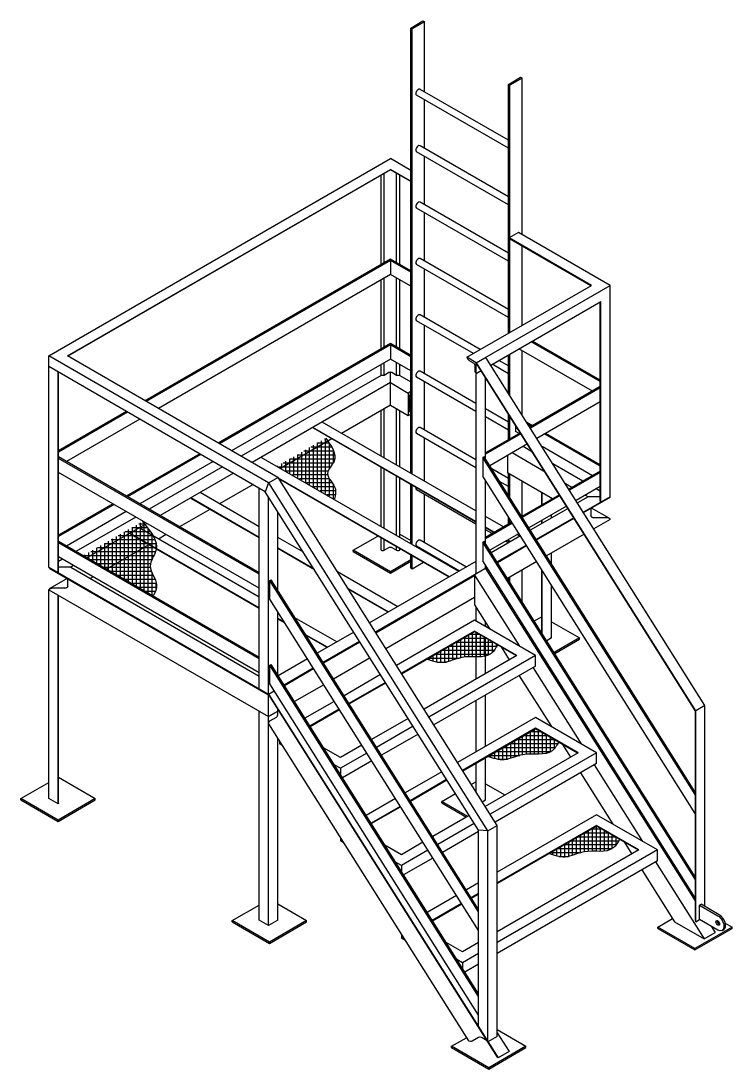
# Model space of a CAD drawing. Header units: millimetres. Extents: x 19346 to 58600, y -38600 to -1302.
# Drawn here: x 24449 to 26158, y -35406 to -32889 of the extents above; entities that cross this region are included whole.
import ezdxf

# ---------------------------------------------------------------- set-up
doc = ezdxf.new("R2010")
doc.units = ezdxf.units.MM
for name, color, linetype in [('M-ESCALERA EXISTENTE', 8, 'CONTINUOUS'), ('M-ESCALON', 2, 'CONTINUOUS'), ('M-ESTRUCTURA', 4, 'CONTINUOUS'), ('M-MALLA', 8, 'CONTINUOUS'), ('M-PLATINA', 1, 'CONTINUOUS')]:
    doc.layers.add(name, color=color, linetype=linetype)

msp = doc.modelspace()

# ---------------------------------------------------------------- hatches: boundary and pattern name
at = {"layer": 'M-MALLA'}
h = msp.add_hatch(dxfattribs=at)
h.set_pattern_fill('ANSI37', color=256, scale=3, angle=45)
h.set_pattern_definition([(90, (-984.35, -30016.25), (-9.525, 0), []), (180, (-984.35, -30016.25), (-9e-16, -9.525), [])])
edge = h.paths.add_edge_path()
edge.add_spline(control_points=[(25181.7, -33891), (25195.2, -33909.8), (25216.3, -33939.2), (25172.5, -33978.1), (25210.2, -34006.3), (25204.2, -34028.5), (25202.1, -34036.5)], knot_values=[0, 0, 0, 0, 58.772955, 91.694158, 133.55225, 157.271455, 157.271455, 157.271455, 157.271455], degree=3, periodic=0)
edge.add_line((25202.1, -34036.5), (25065.9, -33957.9))
edge.add_line((25065.9, -33957.9), (25181.7, -33891))
h = msp.add_hatch(dxfattribs=at)
h.set_pattern_fill('ANSI37', color=256, scale=3, angle=45)
h.set_pattern_definition([(90, (-562.385, -30086.367), (-9.525, 0), []), (180, (-562.385, -30086.367), (-9e-16, -9.525), [])])
edge = h.paths.add_edge_path()
edge.add_spline(control_points=[(24740.9, -34091.3), (24760.3, -34114.1), (24789.7, -34148.8), (24747.5, -34201.3), (24781.5, -34235.4), (24772.3, -34262.4), (24766.2, -34269.1), (24765.5, -34269.8)], knot_values=[0, 0, 0, 0, 76.620477, 116.539292, 165.208714, 189.692646, 192.537272, 192.537272, 192.537272, 192.537272], degree=3, periodic=0)
edge.add_line((24765.5, -34269.8), (24598.7, -34173.5))
edge.add_line((24598.7, -34173.5), (24740.9, -34091.3))
h = msp.add_hatch(dxfattribs=at)
h.set_pattern_fill('ANSI37', color=256, scale=3, angle=45)
h.set_pattern_definition([(90, (293.098, -29532.953), (-9.525, 0), []), (180, (293.098, -29532.953), (-9e-16, -9.525), [])])
edge = h.paths.add_edge_path()
edge.add_line((25539, -34355.4), (25594.5, -34387.5))
edge.add_spline(control_points=[(25594.5, -34387.5), (25589.9, -34395.4), (25572.4, -34424.7), (25513.9, -34407.7), (25466, -34436.2), (25437.5, -34426.2), (25424.3, -34421.6)], knot_values=[0.975363, 0.975363, 0.975363, 0.975363, 26.935522, 98.141249, 144.958834, 184.757423, 184.757423, 184.757423, 184.757423], degree=3, periodic=0)
edge.add_line((25424.3, -34421.6), (25539, -34355.4))
h = msp.add_hatch(dxfattribs=at)
h.set_pattern_fill('ANSI37', color=256, scale=3, angle=45)
h.set_pattern_definition([(90, (146.549, -29766.476), (-9.525, 0), []), (180, (146.549, -29766.476), (-9e-16, -9.525), [])])
edge = h.paths.add_edge_path()
edge.add_line((25685.6, -34588.9), (25741.1, -34621))
edge.add_spline(control_points=[(25741.1, -34621), (25736.5, -34628.9), (25718.9, -34658.3), (25660.4, -34641.2), (25612.6, -34669.8), (25584, -34659.8), (25570.9, -34655.2)], knot_values=[0.975363, 0.975363, 0.975363, 0.975363, 26.935522, 98.141249, 144.958834, 184.757423, 184.757423, 184.757423, 184.757423], degree=3, periodic=0)
edge.add_line((25570.9, -34655.2), (25685.6, -34588.9))
h = msp.add_hatch(dxfattribs=at)
h.set_pattern_fill('ANSI37', color=256, scale=3, angle=45)
h.set_pattern_definition([(90, (0, -30000), (-9.525, 0), []), (180, (0, -30000), (-9e-16, -9.525), [])])
edge = h.paths.add_edge_path()
edge.add_line((25832.1, -34822.5), (25887.6, -34854.5))
edge.add_spline(control_points=[(25887.6, -34854.5), (25883, -34862.4), (25865.5, -34891.8), (25807, -34874.8), (25759.1, -34903.3), (25730.6, -34893.3), (25717.4, -34888.7)], knot_values=[0.975363, 0.975363, 0.975363, 0.975363, 26.935522, 98.141249, 144.958834, 184.757423, 184.757423, 184.757423, 184.757423], degree=3, periodic=0)
edge.add_line((25717.4, -34888.7), (25832.1, -34822.5))

# ---------------------------------------------------------------- linework, layer by layer
at = {"layer": 'M-ESCALERA EXISTENTE', "extrusion": (-5.55112e-17, 0.816497, 0.57735)}
for p, q in [((25385.7, -32905.9), (25415, -32889)), ((25418.5, -32891), (25389.2, -32907.9)), ((25415, -32889), (25418.5, -32891)), ((25418.5, -33059.2), (25418.5, -32891)), ((25385.7, -33975.5), (25385.7, -32905.9)), ((25389.2, -32907.9), (25385.7, -32905.9)), ((25389.2, -33977.5), (25389.2, -32907.9)), ((25620.2, -33041.3), (25649.5, -33024.3)), ((25653, -33026.4), (25623.7, -33043.3)), ((25649.5, -33024.3), (25653, -33026.4)), ((25653, -33402.1), (25653, -33026.4)), ((25620.2, -33639.4), (25620.2, -33041.3)), ((25623.7, -33043.3), (25620.2, -33041.3)), ((25623.7, -33408.9), (25623.7, -33043.3)), ((25620.2, -33194.8), (25399.7, -33067.5)), ((25620.2, -33175.6), (25408, -33053.2)), ((25418.5, -33194.6), (25418.5, -33078.4)), ((25620.2, -33311), (25408, -33188.5)), ((25620.2, -33330.2), (25399.7, -33202.9)), ((25418.5, -33330), (25418.5, -33213.7)), ((25620.2, -33446.4), (25408, -33323.9)), ((25620.2, -33465.5), (25399.7, -33338.3)), ((25418.5, -33465.4), (25418.5, -33349.1)), ((25623.7, -33637.3), (25623.7, -33412.2)), ((25653, -33620.4), (25653, -33429.1)), ((25620.2, -33600.9), (25399.7, -33473.6)), ((25620.2, -33581.8), (25408, -33459.3)), ((25418.5, -33600.7), (25418.5, -33484.5)), ((25552.8, -33678.3), (25408, -33594.7)), ((25536.2, -33687.8), (25399.7, -33609)), ((25418.5, -33736.1), (25418.5, -33619.9)), ((25653, -33834.9), (25653, -33680.4)), ((25620.2, -33717.2), (25597.5, -33704.1)), ((25620.2, -33782.8), (25620.2, -33691)), ((25623.7, -33788.4), (25623.7, -33688.9)), ((25542, -33807.4), (25408, -33730)), ((25620.2, -33736.3), (25580.9, -33713.6)), ((25542, -33826.6), (25399.7, -33744.4)), ((25418.5, -33871.5), (25418.5, -33755.3)), ((25620.2, -33852.5), (25565.4, -33820.9)), ((25620.2, -33871.7), (25565.4, -33840.1)), ((25620.2, -33894.5), (25620.2, -33832.1)), ((25623.7, -33892.5), (25623.7, -33837.7)), ((25542, -33961.9), (25399.7, -33879.8)), ((25542, -33942.8), (25408, -33865.4)), ((25418.5, -33994.4), (25418.5, -33890.6)), ((25620.2, -33987.9), (25580.2, -33964.9)), ((25620.2, -34028.2), (25620.2, -33975.5)), ((25623.7, -34033.8), (25623.7, -33977.5)), ((25385.7, -34144.7), (25385.7, -34002.4)), ((25389.2, -34146.7), (25389.2, -34004.5)), ((25620.2, -34007.1), (25599.2, -33994.9)), ((25653, -34078.6), (25653, -33994.4)), ((25542, -34097.3), (25399.7, -34015.1)), ((25418.5, -34142.2), (25418.5, -34026)), ((25620.2, -34097.6), (25620.2, -34079.2)), ((25623.7, -34095.6), (25623.7, -34084.8)), ((25581.3, -34120), (25565.4, -34110.8)), ((25502.9, -34210.1), (25399.7, -34150.5)), ((25519.5, -34200.5), (25408, -34136.2)), ((25385.7, -34202.5), (25385.7, -34171.7)), ((25389.2, -34204.5), (25389.2, -34173.7)), ((25418.5, -34163.6), (25418.5, -34161.4)), ((25385.7, -34202.5), (25389.2, -34204.5)), ((25389.2, -34204.5), (25415.9, -34189.1))]:
    msp.add_line(p, q, dxfattribs=at)
at = {"layer": 'M-ESCALERA EXISTENTE'}
for centre, major_axis, start_param, end_param in [((25403.9, -33060.3), (4.15, 7.18), 0, 3.141593), ((25403.9, -33195.7), (4.15, 7.18), 0, 3.141593), ((25403.9, -33331.1), (4.15, 7.18), 0, 3.141593), ((25403.9, -33466.5), (4.15, 7.18), 0, 3.141593), ((25403.9, -33601.8), (4.15, 7.18), 0, 3.141593), ((25403.9, -33737.2), (4.15, 7.18), 0, 3.141593), ((25403.9, -33872.6), (4.15, 7.18), 0, 3.141593), ((25403.9, -34008), (-4.15, -7.18), -1.024942, 0), ((25403.9, -34143.3), (4.15, 7.18), 0, 3.141593)]:
    msp.add_ellipse(centre, major_axis=major_axis, ratio=0.57735, start_param=start_param, end_param=end_param, dxfattribs=at)
at = {"layer": 'M-ESCALON', "extrusion": (-5.55112e-17, 0.816497, 0.57735)}
for p, q in [((25539, -34328.4), (25351.2, -34436.9)), ((25685.6, -34413), (25539, -34328.4)), ((25539, -34354.2), (25363.1, -34455.8)), ((25363.7, -34456.7), (25539, -34355.4)), ((25640.9, -34413), (25539, -34354.2)), ((25639.9, -34413.6), (25539, -34355.4)), ((25640.9, -34413), (25417.5, -34542.1)), ((25685.6, -34413), (25429.4, -34561)), ((25685.6, -34438.8), (25685.6, -34413)), ((25313, -34458.9), (25225.3, -34509.6)), ((25685.6, -34438.8), (25441.3, -34579.9)), ((25324.9, -34477.8), (25237.2, -34528.5)), ((25237.8, -34529.3), (25325.5, -34478.7)), ((25201.8, -34523.2), (25131.5, -34563.7)), ((25213.7, -34542.1), (25143.4, -34582.6)), ((25144, -34583.5), (25214.2, -34542.9)), ((25685.6, -34562), (25498.2, -34670.2)), ((25832.1, -34646.6), (25685.6, -34562)), ((25379.3, -34564.1), (25291.6, -34614.7)), ((25391.2, -34583), (25303.5, -34633.6)), ((25403.1, -34601.9), (25315.4, -34652.6)), ((25685.6, -34587.7), (25510.1, -34689.1)), ((25510.6, -34690), (25685.6, -34588.9)), ((25685.6, -34587.7), (25685.6, -34588.9)), ((25787.5, -34646.6), (25685.6, -34587.7)), ((25786.4, -34647.2), (25685.6, -34588.9)), ((25070.1, -34619.3), (25070.1, -34625)), ((25075.7, -34628.2), (25070.1, -34625)), ((25216.6, -34658), (25176.2, -34634.7)), ((25268, -34628.3), (25216.6, -34658)), ((25279.9, -34647.2), (25216.6, -34683.8)), ((25787.5, -34646.6), (25564.4, -34775.3)), ((25832.1, -34646.6), (25576.3, -34794.3)), ((25832.1, -34672.4), (25832.1, -34646.6)), ((25216.6, -34683.8), (25201.7, -34675.2)), ((25216.6, -34683.8), (25216.6, -34698.8)), ((25291.8, -34666.2), (25221.6, -34706.7)), ((25832.1, -34672.4), (25588.2, -34813.2)), ((25460, -34692.2), (25372.3, -34742.8)), ((25471.9, -34711.1), (25384.2, -34761.8)), ((25384.7, -34762.6), (25472.5, -34712)), ((25348.7, -34756.4), (25278.5, -34797)), ((25360.6, -34775.4), (25290.4, -34815.9)), ((25290.9, -34816.8), (25361.2, -34776.2)), ((25526.2, -34797.4), (25438.5, -34848)), ((25832.1, -34795.5), (25593.2, -34933.4)), ((25978.7, -34880.1), (25832.1, -34795.5)), ((25538.2, -34816.3), (25450.4, -34866.9)), ((25548.6, -34836.1), (25462.3, -34885.8)), ((25832.1, -34821.3), (25593.2, -34959.2)), ((25593.2, -34960.4), (25832.1, -34822.5)), ((25832.1, -34821.3), (25832.1, -34822.5)), ((25934, -34880.1), (25832.1, -34821.3)), ((25933, -34880.7), (25832.1, -34822.5)), ((25216.6, -34851.5), (25216.6, -34858.5)), ((25223.6, -34862.5), (25216.6, -34858.5)), ((25415, -34861.6), (25363.2, -34891.5)), ((25363.2, -34891.5), (25323.6, -34868.7)), ((25426.9, -34880.5), (25363.2, -34917.3)), ((25934, -34880.1), (25593.2, -35076.8)), ((25978.7, -34880.1), (25593.2, -35102.6)), ((25978.7, -34905.9), (25978.7, -34880.1)), ((25363.2, -34917.3), (25349.2, -34909.2)), ((25438.8, -34899.4), (25368.5, -34940)), ((25978.7, -34905.9), (25593.2, -35128.4)), ((25363.2, -34917.3), (25363.2, -34931.5)), ((25495.7, -34989.7), (25425.4, -35030.3)), ((25507.6, -35008.6), (25437.3, -35049.2)), ((25437.9, -35050.1), (25508.1, -35009.5)), ((25363.2, -35083.6), (25363.2, -35092)), ((25371.5, -35096.8), (25363.2, -35092)), ((25509.7, -35125), (25471, -35102.7)), ((25548.6, -35102.6), (25509.7, -35125)), ((25548.6, -35128.4), (25509.7, -35150.8)), ((25509.7, -35150.8), (25496.6, -35143.2)), ((25509.7, -35150.8), (25509.7, -35164.1)), ((25548.6, -35154.2), (25515.5, -35173.3))]:
    msp.add_line(p, q, dxfattribs=at)
at = {"layer": 'M-ESTRUCTURA', "extrusion": (-5.55112e-17, 0.816497, 0.57735)}
for p, q in [((24516.1, -33693.4), (25336.8, -33219.6)), ((25385.7, -33247.8), (25336.8, -33219.6)), ((24560.8, -33693.4), (25336.8, -33245.4)), ((25336.8, -33246.6), (24561.8, -33694)), ((25383.9, -33272.6), (25336.8, -33245.4)), ((25385.7, -33274.8), (25336.8, -33246.6)), ((25314.5, -33473.7), (25314.5, -33259.5)), ((25322, -33469.4), (25322, -33255.1)), ((25351.6, -33469.4), (25351.6, -33255.1)), ((25359.1, -33473.7), (25359.1, -33259.5)), ((25385.7, -33271.5), (25383.9, -33272.6)), ((25644.2, -33397.1), (25621.9, -33410)), ((25864.4, -33524.2), (25644.2, -33397.1)), ((25819.7, -33524.2), (25621.9, -33410)), ((25818.7, -33524.8), (25623.2, -33411.9)), ((25336.8, -33460.8), (24747.4, -33801.1)), ((25336.8, -33464), (24750.2, -33802.7)), ((25385.7, -33489.1), (25336.8, -33460.8)), ((25336.8, -33464), (25336.8, -33497.9)), ((25385.7, -33492.3), (25336.8, -33464)), ((25336.8, -33497.9), (24779.5, -33819.7)), ((25385.7, -33526.1), (25336.8, -33497.9)), ((25314.5, -33676.8), (25314.5, -33510.8)), ((25322, -33672.4), (25322, -33506.5)), ((25351.6, -33672.4), (25351.6, -33506.5)), ((25359.1, -33676.8), (25359.1, -33510.8)), ((25520.7, -33696.8), (25819.7, -33524.2)), ((25543.1, -33709.7), (25864.4, -33524.2)), ((25864.4, -34031.8), (25864.4, -33524.2)), ((25577.8, -33715.4), (25842, -33562.9)), ((25841, -34042.6), (25841, -33563.5)), ((25842, -34044.7), (25842, -33562.9)), ((25336.8, -33663.9), (24923.2, -33902.7)), ((25336.8, -33667.1), (24926, -33904.3)), ((25385.7, -33692.1), (25336.8, -33663.9)), ((25385.7, -33695.3), (25336.8, -33667.1)), ((25336.8, -33667.1), (25336.8, -33701)), ((25822, -33778), (25645.7, -33676.2)), ((25841, -33755.1), (25675, -33659.3)), ((25841, -33751.9), (25677.8, -33657.7)), ((24516.1, -34201.1), (24516.1, -33693.4)), ((25043.7, -33998), (24516.1, -33693.4)), ((25066, -33985.1), (24560.8, -33693.4)), ((25336.8, -33701), (24955.3, -33921.2)), ((25385.7, -33729.2), (25336.8, -33701)), ((25543.1, -33709.7), (25520.7, -33696.8)), ((25524.5, -33703.3), (25535.8, -33709.8)), ((25544, -33710.2), (25566.3, -33697.3)), ((25566.3, -33697.3), (25565.4, -33696.8)), ((26092.6, -34532.8), (25566.3, -33697.3)), ((25036.2, -34019.5), (24516.1, -33719.2)), ((25314.5, -33740.1), (25314.5, -33713.8)), ((25322, -33740.1), (25322, -33709.5)), ((25351.6, -33740.1), (25351.6, -33709.5)), ((25359.1, -33740.1), (25359.1, -33713.8)), ((25539.3, -33715.9), (25539.3, -33729)), ((25543.1, -34217.3), (25543.1, -33709.7)), ((26069.2, -34545), (25543.1, -33709.7)), ((25543.1, -33735.5), (25555, -33728.6)), ((26070.3, -34545.7), (25544, -33710.2)), ((24538.5, -34214), (24538.5, -33732.1)), ((24539.5, -34211.8), (24539.5, -33732.7)), ((25314.5, -33740.1), (24978.1, -33934.3)), ((25333.3, -33733.6), (25322, -33740.1)), ((25336.8, -33811.9), (25336.8, -33732.8)), ((25351.6, -33740.1), (25340.3, -33733.6)), ((25359.1, -33740.1), (25385.7, -33755.5)), ((25542, -33734.4), (25542, -34215.2)), ((25565.4, -33941.3), (25565.4, -33745.1)), ((25336.8, -33757.7), (25004.5, -33949.6)), ((25336.8, -33757.7), (25379.8, -33782.6)), ((25385.7, -33779.2), (25379.8, -33782.6)), ((25841, -33767), (25671.8, -33864.7)), ((25841, -33770.2), (25673.3, -33867.1)), ((25379.8, -33782.6), (25379.8, -33836.7)), ((25383.4, -33826.5), (25383.4, -33788.6)), ((25841, -33804.1), (25688.9, -33891.9)), ((24702.7, -33826.9), (24539.5, -33921.1)), ((24705.5, -33828.5), (24539.5, -33924.4)), ((25336.8, -33811.9), (25219.6, -33879.5)), ((25314.5, -33934.3), (25314.5, -33824.7)), ((25322, -33938.7), (25322, -33820.4)), ((25336.8, -33811.9), (25379.8, -33836.7)), ((25351.6, -33955.8), (25351.6, -33820.4)), ((25359.1, -33960.1), (25359.1, -33824.7)), ((24734.8, -33845.4), (24558.5, -33947.2)), ((25542, -34065.7), (25172.7, -33852.5)), ((25379.8, -33836.7), (25385.7, -33833.3)), ((25678.2, -33861), (25664.4, -33853)), ((25542, -34091.5), (25150.3, -33865.4)), ((25542, -34092.7), (25151.7, -33867.3)), ((25649, -33877.9), (25565.4, -33926.1)), ((25650.5, -33880.2), (25565.4, -33929.4)), ((25637.7, -33859.8), (25637.7, -33874.7)), ((25646.1, -33879.5), (25637.7, -33874.7)), ((25675.4, -33862.6), (25667.6, -33858.1)), ((25841, -33958.2), (25707.5, -33881.2)), ((25841, -33955), (25710.3, -33879.5)), ((25196.2, -33893), (25073, -33964.2)), ((25666.1, -33905), (25575.5, -33957.4)), ((24878.6, -33928.4), (24702.3, -34030.2)), ((24881.4, -33930.1), (24705.1, -34031.8)), ((25708.5, -33972.3), (25629.1, -33926.4)), ((25678.4, -33924.4), (25655.5, -33911.2)), ((25822, -33981.1), (25701.1, -33911.3)), ((25021.4, -34214.5), (24539.5, -33936.2)), ((25021.4, -34217.7), (24539.5, -33939.5)), ((24910.7, -33947), (24734.4, -34048.8)), ((25500.9, -34211.2), (25026.1, -33937.1)), ((25561.9, -33935.7), (25559.1, -33937.3)), ((25559.1, -33937.3), (25559.1, -33982.3)), ((26069.2, -34747.2), (25559.1, -33937.3)), ((26069.2, -34741.1), (25561.9, -33935.7)), ((25617.8, -33932.9), (25617.8, -33974.1)), ((25799.2, -33994.2), (25727.1, -33952.6)), ((25021.4, -34251.5), (24539.5, -33973.3)), ((24933.4, -33960.1), (24757.1, -34061.9)), ((24959.8, -33975.4), (24783.5, -34077.1)), ((25314.5, -34103.6), (25314.5, -33961.3)), ((25322, -34107.9), (25322, -33965.7)), ((25351.6, -34125), (25351.6, -33982.8)), ((26069.2, -34792.1), (25559.1, -33982.3)), ((25725.9, -34036.5), (25617.8, -33974.1)), ((25841, -33970.1), (25765.6, -34013.6)), ((25841, -33973.3), (25767.1, -34016)), ((25006.7, -34002.4), (24926.5, -34048.8)), ((25043.7, -33998), (25036.2, -34019.5)), ((25043.7, -33998), (25066, -33985.1)), ((25044.6, -33998.5), (25043.7, -33998)), ((25066.9, -33985.6), (25044.6, -33998.5)), ((25570.9, -34834), (25044.6, -33998.5)), ((25593.2, -34821.1), (25066.9, -33985.6)), ((25478.6, -34224.1), (25067.7, -33986.9)), ((25477.6, -34224.7), (25068.9, -33988.8)), ((25359.1, -34129.3), (25359.1, -33987.1)), ((25565.4, -34144.4), (25565.4, -33992.3)), ((25772.8, -34009.4), (25757.3, -34000.5)), ((25841, -34007.2), (25782.7, -34040.8)), ((25021.4, -34103.6), (24879.6, -34021.7)), ((25021.4, -34492.8), (25021.4, -34010.9)), ((25548.6, -34832.8), (25036.2, -34019.5)), ((25043.7, -35061.2), (25043.7, -34031.3)), ((25742.8, -34026.8), (25652.2, -34079.1)), ((25744.3, -34029.1), (25653.7, -34081.5)), ((25700.3, -34051.3), (25700.3, -34021.7)), ((25701.4, -34050.7), (25701.4, -34022.3)), ((25811.6, -34031.8), (25786.3, -34046.5)), ((25864.4, -34031.8), (25800.3, -34068.8)), ((25811.6, -34031.8), (25804.9, -34028)), ((25841, -34031.8), (25811.6, -34031.8)), ((25841, -34018.3), (25831.3, -34012.8)), ((24670.2, -34048.8), (24539.5, -34124.2)), ((24673, -34050.4), (24539.5, -34127.4)), ((25021.4, -34129.3), (24857.2, -34034.6)), ((25021.4, -34130.5), (24858.6, -34036.6)), ((25759.9, -34054), (25669.3, -34106.3)), ((25723.7, -34037.8), (25723.7, -34035.2)), ((25762.1, -34057.4), (25758, -34055.1)), ((25801, -34069.9), (25862.2, -34034.6)), ((24702.3, -34067.3), (24558.5, -34150.3)), ((24725, -34080.4), (24581.3, -34163.4)), ((24903.1, -34062.3), (24830.4, -34104.2)), ((25066, -34256.7), (25066, -34066.8)), ((25608.7, -34104.2), (25565.4, -34079.2)), ((25763.5, -34059.6), (25672.9, -34111.9)), ((25777.6, -34082), (25687, -34134.3)), ((25687.7, -34135.4), (25778.3, -34083.1)), ((25723.7, -34082.6), (25723.7, -34074.9)), ((25818.7, -34059.7), (25818.7, -34077.9)), ((25862.2, -34083.2), (25820.1, -34058.9)), ((25825.7, -34081.9), (25857.3, -34081.9)), ((24751.4, -34095.7), (24607.7, -34178.7)), ((25021.4, -34272.8), (24733, -34106.3)), ((25628.6, -34092.7), (25565.4, -34129.2)), ((25630.1, -34095.1), (25565.4, -34132.4)), ((25586.4, -34117.1), (25565.4, -34105)), ((25585.3, -34117.7), (25565.4, -34106.2)), ((25700.3, -34096.1), (25700.3, -34088.4)), ((25701.4, -34095.5), (25701.4, -34087.8)), ((25864.4, -34086), (25825.4, -34108.5)), ((25021.4, -34298.6), (24710.7, -34119.2)), ((25021.4, -34299.8), (24712, -34121.2)), ((24798.3, -34122.7), (24779.9, -34133.4)), ((25128, -34165.1), (25066, -34129.3)), ((25314.5, -34160.3), (25314.5, -34130.5)), ((25359.1, -34121.6), (25385.7, -34136.9)), ((25645.8, -34119.9), (25575.5, -34160.4)), ((25649.3, -34125.5), (25579.1, -34166.1)), ((25647.5, -34126.6), (25640.8, -34122.7)), ((25802.6, -34121.7), (25712, -34174)), ((25021.4, -34417.5), (24539.5, -34139.3)), ((25021.4, -34420.7), (24539.5, -34142.5)), ((24756.5, -34146.9), (24654.6, -34205.7)), ((25153.5, -34205.6), (25066, -34155.1)), ((25154.7, -34207.5), (25066, -34156.3)), ((25322, -34160.3), (25322, -34134.9)), ((25322, -34160.3), (25333.3, -34153.7)), ((25340.3, -34153.7), (25351.6, -34160.3)), ((25351.6, -34160.3), (25351.6, -34152)), ((25359.1, -34160.3), (25359.1, -34156.3)), ((25561.9, -34138.8), (25559.1, -34140.4)), ((25559.1, -34140.4), (25559.1, -34185.4)), ((26069.2, -34950.2), (25559.1, -34140.4)), ((26069.2, -34944.2), (25561.9, -34138.8)), ((25663.4, -34147.9), (25593.2, -34188.4)), ((25593.9, -34189.5), (25664.1, -34149)), ((25620.1, -34142.4), (25613.4, -34138.5)), ((25624.1, -34140.1), (25617.4, -34136.2)), ((25625.1, -34139.5), (25618.5, -34135.6)), ((25620.2, -34142.4), (25620.2, -34137.8)), ((25623.7, -34140.3), (25623.7, -34139.9)), ((25021.4, -34454.6), (24539.5, -34176.4)), ((24549.2, -34182), (24539.5, -34187.6)), ((25723.7, -34192.6), (25723.7, -34167.2)), ((24516.1, -34201.1), (25043.7, -34505.7)), ((24518.3, -34203.8), (25043.7, -34507.2)), ((24568.9, -34201.1), (24539.5, -34201.1)), ((24575.6, -34197.2), (24568.9, -34201.1)), ((24568.9, -34201.1), (25021.4, -34462.3)), ((25542, -34187.5), (25286.9, -34334.8)), ((25569.6, -34202), (25301, -34357.1)), ((26069.2, -34995.2), (25559.1, -34185.4)), ((25565.4, -34204.4), (25565.4, -34195.4)), ((25565.4, -34204.4), (26069.2, -35002.6)), ((25566.1, -34205.5), (25570.3, -34203.1)), ((25688.4, -34187.6), (25618.2, -34228.1)), ((25653, -34283.4), (25653, -34208)), ((25700.3, -34358.5), (25700.3, -34206.5)), ((25701.4, -34360.2), (25701.4, -34208.1)), ((24560.4, -34228.1), (24518.3, -34252.4)), ((24561.8, -34247.1), (24561.8, -34229)), ((24622.5, -34224.3), (24615.8, -34228.1)), ((25047.2, -34232.9), (25050, -34231.3)), ((25047.2, -34277.8), (25047.2, -34232.9)), ((25548.6, -35028.7), (25047.2, -34232.9)), ((25548.6, -35022.7), (25050, -34231.3)), ((25354.4, -34295.8), (25209.7, -34212.3)), ((25301.7, -34358.2), (25539, -34221.2)), ((25539, -34219.7), (25539, -34291.5)), ((25539, -34219.7), (25647, -34390.8)), ((25620.2, -34231.3), (25620.2, -34227)), ((25623.7, -34236.9), (25623.7, -34224.9)), ((24516.1, -34756.6), (24516.1, -34255.2)), ((24516.1, -34255.2), (25043.7, -34559.8)), ((24516.1, -34255.2), (24516.1, -34255.2)), ((24516.1, -34255.2), (24516.1, -34255.2)), ((24554.8, -34251.1), (24523.2, -34251.1)), ((25332.1, -34308.7), (25235.3, -34252.8)), ((25331, -34309.3), (25236.5, -34254.7)), ((25594.6, -34241.7), (25590.5, -34244.1)), ((25596.8, -34245.1), (25592.7, -34242.8)), ((25723.7, -34370.8), (25723.7, -34243.6)), ((24538.5, -34769.4), (24538.5, -34268.1)), ((24539.5, -34767.3), (24539.5, -34268.7)), ((25548.6, -35073.7), (25047.2, -34277.8)), ((25539, -34273.8), (25326, -34396.8)), ((25615.7, -34275.2), (25606.9, -34270.1)), ((25620.2, -34291.2), (25620.2, -34282.3)), ((25066, -34459.8), (25066, -34307.7)), ((25539, -34291.5), (25575.7, -34349.6)), ((25542, -34296.3), (25542, -34330.2)), ((25543.1, -34330.8), (25543.1, -34297.9)), ((25623.7, -34296.8), (25623.7, -34287.9)), ((25082.5, -34333.9), (25066, -34324.4)), ((25083.7, -34335.7), (25066, -34325.5)), ((25207.8, -34380.4), (25107.5, -34322.5)), ((25565.4, -34343.7), (25565.4, -34333.3)), ((25643.6, -34328.4), (25647.7, -34326)), ((25248.7, -34356.8), (25161, -34407.5)), ((25539, -34354.2), (25539, -34355.4)), ((25542, -34357.2), (25542, -34470.1)), ((25543.1, -34469.5), (25543.1, -34357.7)), ((25185.5, -34393.3), (25133, -34363)), ((25184.5, -34393.9), (25134.2, -34364.9)), ((25262.8, -34379.2), (25175.1, -34429.8)), ((25175.8, -34430.9), (25263.5, -34380.3)), ((25565.4, -34456.6), (25565.4, -34370.6)), ((25723.7, -34370.8), (25712.2, -34377.4)), ((25602.5, -34392.1), (25622.5, -34423.7)), ((25047.2, -34435.9), (25050, -34434.3)), ((25047.2, -34480.9), (25047.2, -34435.9)), ((25548.6, -35231.8), (25047.2, -34435.9)), ((25548.6, -35225.8), (25050, -34434.3)), ((25137.4, -34421.1), (25067.2, -34461.6)), ((25287.8, -34418.9), (25200.1, -34469.5)), ((25151.5, -34443.4), (25081.3, -34484)), ((25082, -34485.1), (25152.2, -34444.5)), ((25679.6, -34442.3), (25794.9, -34625.1)), ((25548.6, -35276.8), (25047.2, -34480.9)), ((25176.5, -34483.1), (25106.3, -34523.7)), ((25646.3, -34461.5), (25723.6, -34583.9)), ((25043.7, -34505.7), (25057.7, -34497.6)), ((25043.7, -34505.7), (25595.4, -35379.7)), ((25043.7, -34507.2), (25043.9, -34507)), ((25044.4, -34508.2), (25593.2, -35377.6)), ((25565.4, -34631.3), (25565.4, -34508.2)), ((25542, -34521.7), (25542, -34644.8)), ((25543.1, -34644.2), (25543.1, -34521.1)), ((26092.6, -34532.8), (26070.3, -34545.7)), ((26092.6, -35016), (26092.6, -34532.8)), ((25021.4, -35048.3), (25021.4, -34546.9)), ((25043.7, -34559.8), (25066.6, -34546.6)), ((25066.6, -34546.6), (25043.7, -34559.8)), ((25043.7, -34559.8), (25043.7, -34559.8)), ((25047.2, -34570.1), (25063, -34560.9)), ((25066, -34556.7), (25066, -34546.9)), ((25066.6, -34553.5), (25066.6, -34543.3)), ((26069.2, -34545), (26069.2, -35048)), ((26070.3, -35052.5), (26070.3, -34545.7)), ((25043.7, -34577.5), (25524.1, -35338.5)), ((25066, -35048.3), (25066, -34612.9)), ((25750.4, -34626.4), (25769.6, -34656.9)), ((25565.4, -34759.9), (25565.4, -34658.3)), ((25542, -34671.8), (25542, -34739.8)), ((25543.1, -34741.5), (25543.1, -34671.2)), ((25826.7, -34675.5), (25942.8, -34859.4)), ((25793.5, -34694.7), (25871.5, -34818.2)), ((24538.5, -34769.4), (24516.1, -34756.6)), ((25557.6, -34764.5), (25565.4, -34759.9)), ((25548.6, -35305.5), (25548.6, -34832.8)), ((25570.9, -34834), (25593.2, -34821.1)), ((25570.9, -35340.8), (25570.9, -34834)), ((25593.2, -35328), (25593.2, -34821.1)), ((25898.3, -34860.7), (25916.8, -34890)), ((25973.9, -34908.6), (26090.7, -35093.7)), ((25940.7, -34927.8), (26019.4, -35052.5)), ((25548.6, -34959.2), (25519.2, -34976.1)), ((25548.6, -34985), (25531.1, -34995)), ((25531.7, -34995.9), (25548.6, -34986.2)), ((26079.6, -35012.8), (26083.3, -35010.6)), ((26079.6, -35047.2), (26079.6, -35012.8)), ((26079.6, -35012.8), (26123.3, -35038)), ((26127, -35035.9), (26083.3, -35010.6)), ((25043.7, -35061.2), (25021.4, -35048.3)), ((25066, -35048.3), (25043.7, -35061.2)), ((26019.4, -35052.5), (26090.7, -35093.7)), ((26070.3, -35052.5), (26079.6, -35047.2)), ((26123.3, -35072.4), (26079.6, -35047.2)), ((26107.6, -35063.3), (26117.1, -35078.5)), ((26090.7, -35093.7), (26117.1, -35078.5)), ((26133.8, -35073.5), (26137.6, -35071.3)), ((25548.7, -35330.4), (25532.9, -35339.5)), ((25567.8, -35337.3), (25557.6, -35331.5)), ((25593.2, -35328), (25570.9, -35340.8)), ((25593.2, -35319.2), (25621.8, -35364.4)), ((25621.8, -35364.4), (25595.4, -35379.7))]:
    msp.add_line(p, q, dxfattribs=at)
at = {"layer": 'M-ESTRUCTURA'}
msp.add_line((25570.9, -34834), (25548.6, -34832.8), dxfattribs=at)
for centre, major_axis, ratio, start_param, end_param in [((25388.9, -33268.2), (-3.65, -6.33), 0.57735, -0.539104, 0.118998), ((25626.9, -33405.6), (-3.65, -6.33), 0.57735, -0.539104, 0), ((25525.8, -33698.2), (3.65, -6.33), 0.57735, -2.109901, -1.031692), ((25544.3, -33730.4), (3.65, -6.33), 0.57735, -2.109901, -1.031692), ((25550.9, -33708.4), (-9.28, 2.84), 0.495591, 0.77025, 0.891909), ((25336.8, -33735.6), (-4.97, 0), 0.57735, -2.356194, -0.785398), ((25155.3, -33861), (-3.65, -6.33), 0.57735, -0.539104, 0), ((25856.7, -34031.5), (7.65, 0), 0.57735, -0.785398, -0.078037), ((24862.2, -34030.2), (-3.65, -6.33), 0.57735, -0.539104, 0), ((25848.3, -34042.6), (-7.31, 0), 0.57735, 0, 0.539104), ((25825.7, -34077.9), (-7.03, 0), 0.57735, 0, 1.570796), ((25856.7, -34086.3), (7.65, 0), 0.57735, 0.078037, 1.492759), ((24715.7, -34114.8), (-3.65, -6.33), 0.57735, -0.539104, 0), ((25318.2, -34156.6), (7.31, 0), 0.57735, -2.109901, -1.031692), ((25355.4, -34156.6), (7.31, 0), 0.57735, -2.109901, -1.031692), ((24523.8, -34200.7), (-7.65, 0), 0.57735, 0.078037, 0.785398), ((24532.2, -34211.8), (7.31, 0), 0.57735, -0.539104, 0), ((25549.4, -34215.2), (-7.31, 0), 0.57735, 0, 0.539104), ((24523.8, -34255.6), (-7.65, 0), 0.57735, -1.492759, -0.078037), ((24554.8, -34247.1), (7.03, 0), 0.57735, -1.570796, 0), ((25063, -34555.6), (1.76, 5.68), 0.535732, -2.616387, -1.045591), ((26127, -35053.1), (10.5, -18.2), 0.57735, 0, 2.356194), ((26076.5, -35051.6), (-5.37, 8.06), 0.615289, 0.746263, 1.285367), ((26123.3, -35055.2), (-3.11, 5.38), 0.57735, -5.497787, 0.785398), ((25554.1, -35333.5), (-6.33, 1.97), 0.49479, -1.999807, -0.429011)]:
    msp.add_ellipse(centre, major_axis=major_axis, ratio=ratio, start_param=start_param, end_param=end_param, dxfattribs=at)
at = {"layer": 'M-ESTRUCTURA', "extrusion": (8.49925e-17, 2.41367e-16, -1)}
msp.add_ellipse((25535.8, -33713.9), major_axis=(2.49, -4.31), ratio=0.57735, start_param=-2.356194, end_param=-0.785398, dxfattribs=at)
at = {"layer": 'M-ESTRUCTURA', "extrusion": (4.24702e-17, -1.11022e-16, -1)}
msp.add_ellipse((25318.2, -33736.5), major_axis=(-7.31, 0), ratio=0.57735, start_param=-2.109901, end_param=-1.031692, dxfattribs=at)
at = {"layer": 'M-ESTRUCTURA', "extrusion": (-1.18744e-16, 5.55112e-17, -1)}
msp.add_ellipse((25355.4, -33736.5), major_axis=(-7.31, 0), ratio=0.57735, start_param=-2.109901, end_param=-1.031692, dxfattribs=at)
at = {"layer": 'M-ESTRUCTURA', "extrusion": (-9.61481e-17, 5.55112e-17, -1)}
msp.add_ellipse((25386.9, -33786.6), major_axis=(2.49, 4.31), ratio=0.57735, start_param=-2.356194, end_param=-1.125234, dxfattribs=at)
at = {"layer": 'M-ESTRUCTURA', "extrusion": (-1.60822e-16, 2.21048e-16, -1)}
msp.add_ellipse((25386.9, -33824.5), major_axis=(-2.49, -4.31), ratio=0.57735, start_param=-0.445562, end_param=0.785398, dxfattribs=at)
at = {"layer": 'M-ESTRUCTURA', "extrusion": (0, 0, -1)}
msp.add_ellipse((25063.8, -33989.6), major_axis=(9.28, -2.84), ratio=0.495591, start_param=-1.506156, end_param=-1.384497, dxfattribs=at)
at = {"layer": 'M-ESTRUCTURA', "extrusion": (-2.64407e-16, 1.52656e-16, -1)}
msp.add_ellipse((25061, -33986.5), major_axis=(-3.65, -6.33), ratio=0.57735, start_param=-2.109901, end_param=-2.084799, dxfattribs=at)
at = {"layer": 'M-ESTRUCTURA', "extrusion": (4.38413e-17, 1.66533e-16, -1)}
msp.add_ellipse((25856.7, -34031.5), major_axis=(7.65, 0), ratio=0.57735, start_param=0.078037, end_param=0.785398, dxfattribs=at)
at = {"layer": 'M-ESTRUCTURA', "extrusion": (1.07184e-16, 1.66533e-16, -1)}
msp.add_ellipse((25825.7, -34077.9), major_axis=(-7.03, 0), ratio=0.57735, start_param=-1.570796, end_param=0, dxfattribs=at)
at = {"layer": 'M-ESTRUCTURA', "extrusion": (-1.59657e-17, 1.11022e-16, -1)}
msp.add_ellipse((25856.7, -34086.3), major_axis=(7.65, 0), ratio=0.57735, start_param=-1.492759, end_param=-0.078037, dxfattribs=at)
at = {"layer": 'M-ESTRUCTURA', "extrusion": (-6.34901e-17, -5.55112e-17, -1)}
msp.add_ellipse((25336.8, -34155.8), major_axis=(4.97, 0), ratio=0.57735, start_param=-2.356194, end_param=-0.785398, dxfattribs=at)
at = {"layer": 'M-ESTRUCTURA', "extrusion": (-1.26035e-17, 1.66533e-16, -1)}
msp.add_ellipse((24523.8, -34200.7), major_axis=(-7.65, 0), ratio=0.57735, start_param=-0.785398, end_param=-0.078037, dxfattribs=at)
at = {"layer": 'M-ESTRUCTURA', "extrusion": (-1.97118e-17, 1.11022e-16, -1)}
msp.add_ellipse((24523.8, -34255.6), major_axis=(-7.65, 0), ratio=0.57735, start_param=0.078992, end_param=1.492759, dxfattribs=at)
at = {"layer": 'M-ESTRUCTURA', "extrusion": (7.75543e-17, 1.66533e-16, -1)}
msp.add_ellipse((24554.8, -34247.1), major_axis=(7.03, 0), ratio=0.57735, start_param=0, end_param=1.570796, dxfattribs=at)
at = {"layer": 'M-ESTRUCTURA', "extrusion": (-7.31127e-17, 1.38948e-16, -1)}
msp.add_ellipse((25047.5, -34503), major_axis=(-1.92, -6.18), ratio=0.535732, start_param=0.429011, end_param=0.967554, dxfattribs=at)
at = {"layer": 'M-ESTRUCTURA', "extrusion": (-9.96202e-17, 1.47177e-16, -1)}
msp.add_ellipse((25047.5, -34575.8), major_axis=(1.92, 6.18), ratio=0.535732, start_param=-2.017965, end_param=-0.603242, dxfattribs=at)
at = {"layer": 'M-ESTRUCTURA', "extrusion": (1.68166e-17, 5.55112e-17, -1)}
msp.add_ellipse((24532.2, -34767.3), major_axis=(7.31, 0), ratio=0.57735, start_param=0, end_param=0.539104, dxfattribs=at)
at = {"layer": 'M-ESTRUCTURA', "extrusion": (-1.11556e-17, 1.85856e-16, -1)}
msp.add_ellipse((26123.3, -35055.2), major_axis=(10.5, -18.2), ratio=0.57735, start_param=-2.356194, end_param=0.785398, dxfattribs=at)
at = {"layer": 'M-ESTRUCTURA', "extrusion": (7.75554e-17, 3.6527e-16, -1)}
msp.add_ellipse((26127, -35053.1), major_axis=(-3.11, 5.38), ratio=0.57735, start_param=-0.785398, end_param=-0.647755, dxfattribs=at)
at = {"layer": 'M-ESTRUCTURA', "extrusion": (9.24296e-17, 1.17463e-16, -1)}
msp.add_ellipse((26127, -35053.1), major_axis=(-3.11, 5.38), ratio=0.57735, start_param=-2.493838, end_param=-0.785398, dxfattribs=at)
at = {"layer": 'M-ESTRUCTURA', "extrusion": (-1.0603e-16, 3.29175e-17, -1)}
msp.add_ellipse((25527.4, -35336), major_axis=(-6.89, 2.14), ratio=0.49479, start_param=-2.634545, end_param=-1.219822, dxfattribs=at)
at = {"layer": 'M-ESTRUCTURA', "extrusion": (-2.00976e-17, 1.22489e-16, -1)}
msp.add_ellipse((25599.7, -35377.7), major_axis=(6.89, -2.14), ratio=0.49479, start_param=-4.205341, end_param=-3.666798, dxfattribs=at)
at = {"layer": 'M-MALLA'}
for points in [[(25181.7, -33891), (25201.3, -33946.4), (25185.8, -33975.5), (25204.5, -34012.9), (25202.1, -34036.5)], [(24740.9, -34091.3), (24773.4, -34160.7), (24759.8, -34198.2), (24775.1, -34244.4), (24767.4, -34267.7), (24765.5, -34269.8)], [(25595.1, -34386.6), (25579, -34408.2), (25508.4, -34417.7), (25463.2, -34430), (25424.3, -34421.6)], [(25741.6, -34620.1), (25725.5, -34641.7), (25654.9, -34651.2), (25609.8, -34663.5), (25570.9, -34655.2)], [(25888.2, -34853.6), (25872.1, -34875.2), (25801.5, -34884.7), (25756.3, -34897.1), (25717.4, -34888.7)]]:
    msp.add_spline(points, degree=3, dxfattribs=at)
at = {"layer": 'M-PLATINA', "extrusion": (-5.55112e-17, 0.816497, 0.57735)}
for p, q in [((25247.5, -34160.3), (25306.7, -34126.1)), ((25247.5, -34163.4), (25247.5, -34160.3)), ((25336.8, -34211.8), (25247.5, -34160.3)), ((25247.5, -34163.4), (25336.8, -34215)), ((25385.7, -34183.6), (25336.8, -34211.8)), ((25421.4, -34163), (25419.4, -34164.1)), ((25422.2, -34165.7), (25424.1, -34164.6)), ((25336.8, -34215), (25385.7, -34186.8)), ((25336.8, -34215), (25336.8, -34211.8)), ((25682.4, -34330.1), (25700.3, -34319.8)), ((25723.7, -34332.1), (25790.7, -34370.8)), ((25654.8, -34346.1), (25658.9, -34343.7)), ((25790.7, -34370.8), (25730.1, -34405.8)), ((25731.5, -34408.1), (25790.7, -34373.9)), ((25790.7, -34373.9), (25790.7, -34370.8)), ((25706.5, -34419.4), (25702.5, -34421.7)), ((25704, -34424), (25708, -34421.7)), ((24539.5, -34705.6), (24627.8, -34756.6)), ((24449.1, -34756.6), (24516.1, -34717.9)), ((25531.2, -34722.7), (25542, -34716.5)), ((25565.4, -34721.3), (25611.8, -34748)), ((24449.1, -34759.7), (24449.1, -34756.6)), ((24538.5, -34808.1), (24449.1, -34756.6)), ((24449.1, -34759.7), (24538.5, -34811.3)), ((24627.8, -34756.6), (24538.5, -34808.1)), ((24538.5, -34811.3), (24627.8, -34759.7)), ((24627.8, -34759.7), (24627.8, -34756.6)), ((25460.3, -34763.7), (25493.1, -34744.7)), ((25460.3, -34766.9), (25460.3, -34763.7)), ((25522.4, -34799.6), (25460.3, -34763.7)), ((25460.3, -34766.9), (25519.7, -34801.2)), ((24538.5, -34811.3), (24538.5, -34808.1)), ((24956.7, -35049.6), (25021.4, -35012.3)), ((25066, -35009.6), (25135.4, -35049.6)), ((24956.7, -35052.8), (24956.7, -35049.6)), ((25046.1, -35101.2), (24956.7, -35049.6)), ((24956.7, -35052.8), (25046.1, -35104.4)), ((25135.4, -35049.6), (25046.1, -35101.2)), ((25046.1, -35104.4), (25135.4, -35052.8)), ((25135.4, -35052.8), (25135.4, -35049.6)), ((25978.9, -35065.5), (26014.6, -35044.9)), ((25978.9, -35068.7), (25978.9, -35065.5)), ((26068.3, -35117.1), (25978.9, -35065.5)), ((26157.6, -35065.5), (26068.3, -35117.1)), ((26141.2, -35056), (26157.6, -35065.5)), ((26157.6, -35068.7), (26157.6, -35065.5)), ((25978.9, -35068.7), (26068.3, -35120.2)), ((26068.3, -35120.2), (26157.6, -35068.7)), ((25046.1, -35104.4), (25046.1, -35101.2)), ((26068.3, -35120.2), (26068.3, -35117.1)), ((25593.2, -35311.6), (25662.3, -35351.5)), ((25483.6, -35351.5), (25519.2, -35330.9)), ((25483.6, -35354.6), (25483.6, -35351.5)), ((25572.9, -35403), (25483.6, -35351.5)), ((25483.6, -35354.6), (25572.9, -35406.2)), ((25662.3, -35351.5), (25572.9, -35403)), ((25572.9, -35406.2), (25662.3, -35354.6)), ((25662.3, -35354.6), (25662.3, -35351.5)), ((25572.9, -35406.2), (25572.9, -35403))]:
    msp.add_line(p, q, dxfattribs=at)

doc.saveas('drawing.dxf')
